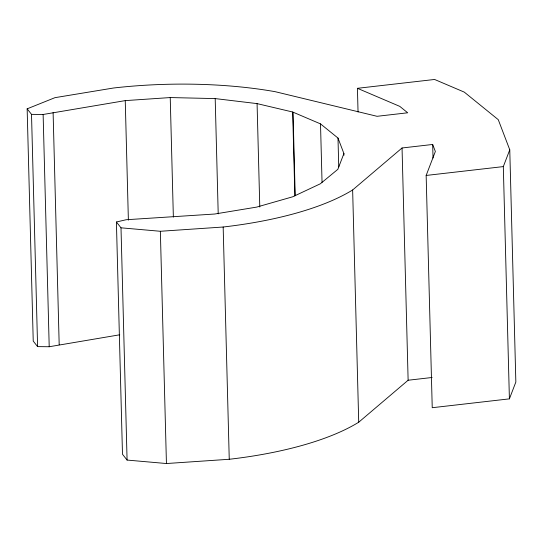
<?xml version="1.0" encoding="UTF-8"?>
<svg xmlns="http://www.w3.org/2000/svg" width="543" height="543" viewBox="0 0 543 543"><rect width="100%" height="100%" fill="white"/><g stroke="black" fill="none" stroke-linecap="round" stroke-linejoin="round"><path stroke-width="0.81" d="M357.43 88.312L434.59 79.468L464.279 92.12L498.264 119.67L509.768 149.8L515.85 382.055L509.402 398.861L432.235 407.712L426.153 175.45L435.357 151.477L432.676 144.465L402.044 147.981L352.638 189.969A213.046 73.217 -1.5 0 1 223.166 227.015L160.355 231.277L121.001 227.816L116.406 221.992L126.152 219.739L214.702 214.023L256.635 207.107L292.663 196.804L320.329 183.799L337.855 169.307L343.909 153.547L337.99 138.051L320.513 123.885L292.67 112.014L257.077 103.611L215.198 98.588L170.231 97.564L125.25 100.618L43.128 114.478L31.514 114.356L27.15 108.831L54.965 97.665L113.521 88.007A213.046 73.217 -1.5 0 1 275.104 91.672L377.059 116.304L407.691 112.788L399.777 106.374L357.43 88.312L358.047 112.048M509.402 398.861L503.32 166.599L509.768 149.8M116.406 221.992L122.487 454.253L127.082 460.07L166.436 463.532L229.248 459.276A213.046 73.217 -1.5 0 0 358.719 422.223L408.126 380.236L432.133 377.487M27.15 108.831L33.232 341.085L37.596 346.617L49.209 346.739L119.725 334.793M426.153 175.45L503.32 166.599M432.676 144.465L433.029 158.027M402.044 147.981L408.126 380.236M352.638 189.969L358.719 422.223M343.909 153.547L343.95 155.237M337.99 138.051L338.744 166.871M320.513 123.885L322.047 182.373M293.023 112.292L295.195 195.365M292.67 112.014L294.863 195.935M257.077 103.611L259.785 207.026M223.166 227.015L229.248 459.276M215.198 98.588L218.211 213.867M170.231 97.564L173.36 217.085M160.355 231.277L166.436 463.532M125.25 100.618L128.379 220.139M121.001 227.816L127.082 460.07M53.105 112.516L59.187 344.778M43.128 114.478L49.209 346.739M31.514 114.356L37.596 346.617"/></g></svg>
